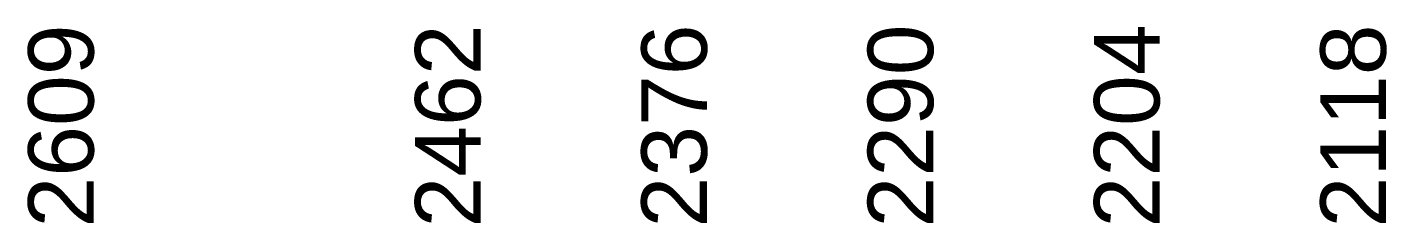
# Paper-space layout 'Drive Roller (Fix)' of a CAD drawing. Header units: millimetres. Extents: x -170 to 420, y 0 to 297.
# Drawn here: x 106.5 to 158.1, y 90.8 to 98.3 of the extents above; entities that cross this region are included whole.
import ezdxf

# ---------------------------------------------------------------- set-up
doc = ezdxf.new("R2010")
doc.units = ezdxf.units.MM
doc.layers.add('Dimensions', color=5, linetype='Continuous', lineweight=25)
doc.styles.add('Text Style6', font='ARIAL.TTF')

# ---------------------------------------------------------------- blocks, each defined once
blk = doc.blocks.new('2dTransSymbol26')
at = {"layer": 'Dimensions', "linetype": 'Continuous', "lineweight": 25, "char_height": 2.4892, "attachment_point": 7, "rotation": 90, "style": 'Text Style6'}
for s, insert in [('2609', (109.016, 90.627)), ('2462', (123.716, 90.627)), ('2290', (140.916, 90.627)), ('2118', (158.116, 90.627))]:
    blk.add_mtext(s, dxfattribs=dict(at, insert=insert))
at = {"layer": 'Dimensions', "color": 18, "linetype": 'Continuous', "lineweight": 25, "true_color": 0x000000, "char_height": 2.4892, "attachment_point": 7, "rotation": 90, "style": 'Text Style6'}
for s, insert in [('2376', (132.316, 90.627)), ('2204', (149.516, 90.627))]:
    blk.add_mtext(s, dxfattribs=dict(at, insert=insert))

psp = doc.layouts.new('Drive Roller (Fix)')

# ---------------------------------------------------------------- block references
at = {"layer": 'Dimensions'}
psp.add_blockref('2dTransSymbol26', (0, 0), dxfattribs=at)

doc.saveas('drawing.dxf')
